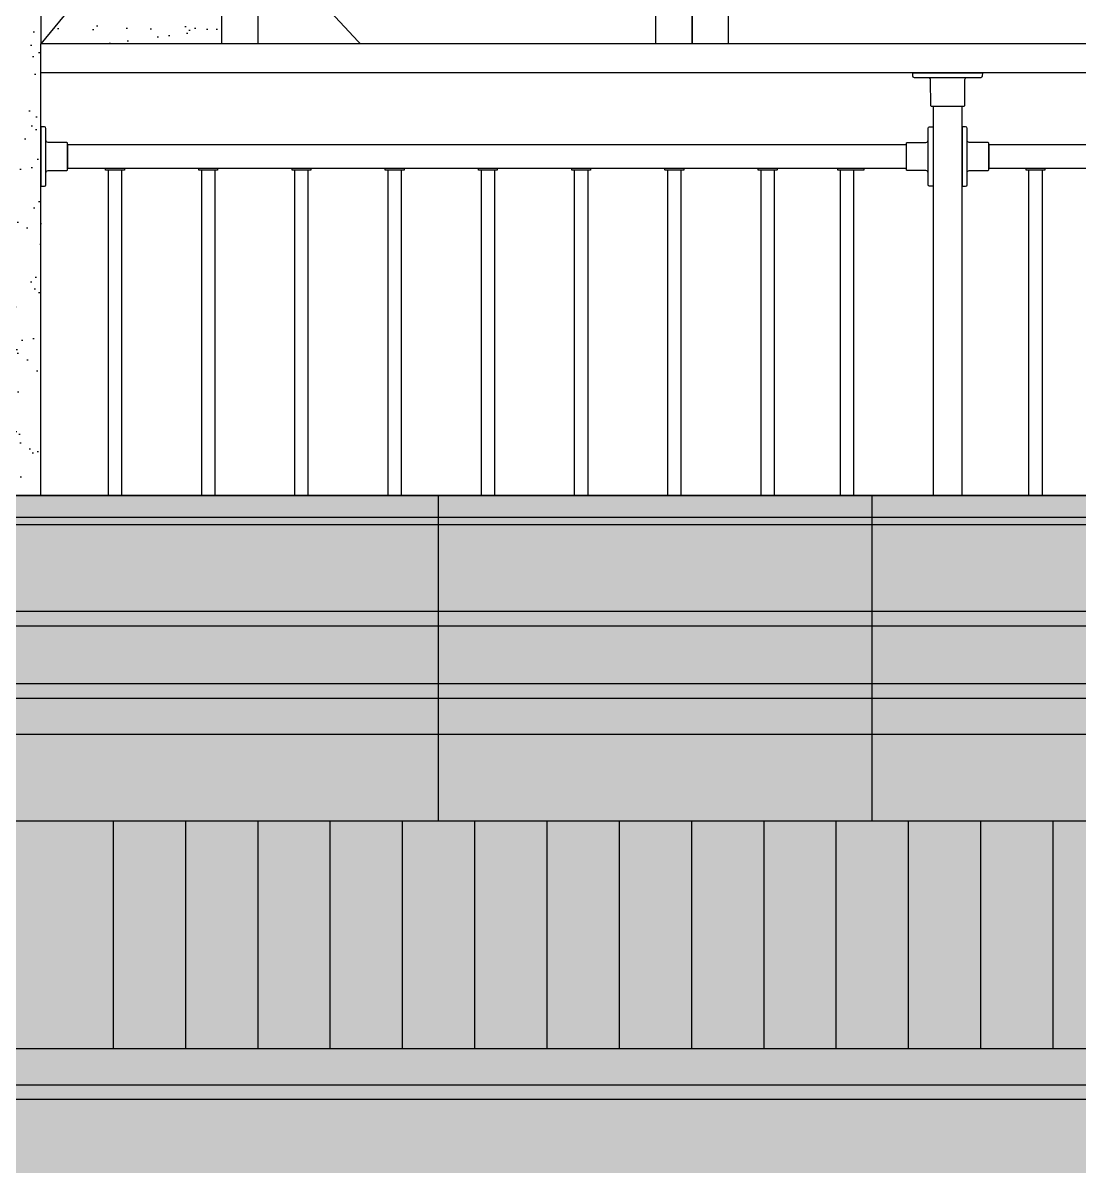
# Model space of a CAD drawing. Extents: x -12446 to 284554, y -295110 to 165007.
# Drawn here: x 15679 to 17140, y -258817 to -257236 of the extents above; entities that cross this region are included whole.
import ezdxf

# ---------------------------------------------------------------- set-up
doc = ezdxf.new("R2010")
doc.units = 0
doc.header["$LTSCALE"] = 1000
for name, pattern in [('AX-14-E$0$AX-85-M02$0$DASH', [0.35, 0.25, -0.1]), ('AX-14-E$0$DASH', [0.35, 0.25, -0.1]), ('AX-14-E$0$DOTE', [2.42, 2, -0.2, 0.02, -0.2])]:
    doc.linetypes.add(name, pattern=pattern)
doc.layers.get('0').update_dxf_attribs({"linetype": 'CONTINUOUS'})
doc.layers.get('Defpoints').update_dxf_attribs({"linetype": 'CONTINUOUS'})
for name, color, linetype in [('A-Anno-Note', 241, 'CONTINUOUS'), ('AX-14-comp-tc$0$AX-T-LMCZ-Z$1$AX-13-E01-E03$0$家具与填充', 251, 'CONTINUOUS'), ('AX-14-E$0$A-Detl-Fine', 152, 'CONTINUOUS'), ('AX-14-E$0$A-Detl-Patt', 8, 'CONTINUOUS'), ('AX-14-E$0$A-Detl-Thin', 131, 'CONTINUOUS'), ('AX-14-E$0$A-elev-FIXT', 9, 'CONTINUOUS'), ('AX-14-E$0$A-elev-HRAL', 61, 'CONTINUOUS'), ('AX-14-E$0$A-elev-MAIN', 4, 'CONTINUOUS'), ('AX-14-E$0$A-elev-XFINE', 8, 'CONTINUOUS'), ('AX-14-E$0$栏杆型材', 82, 'CONTINUOUS'), ('AX-14-E$0$阳台栏杆扶手', 82, 'CONTINUOUS')]:
    doc.layers.add(name, color=color, linetype=linetype)
doc.layers.add('AX-14-E$0$A-Grid', color=222, linetype='AX-14-E$0$DOTE', plot=False)
doc.layers.add('AX-14-E$0$花形线', color=241, linetype='CONTINUOUS', lineweight=15)

# ---------------------------------------------------------------- blocks, each defined once
blk = doc.blocks.new('AX-14-E$0$32固定座立面')
at = {"layer": 'AX-14-E$0$栏杆型材', "color": 6, "linetype": 'Continuous'}
blk.add_line((-7, -22.5), (-7, 22.5), dxfattribs=at)
blk.add_lwpolyline([(-7, -22.5, 0.41166), (-10, -19.5), (-36, -19.3, -0.41166), (-37, -18.3), (-37, 18.3, -0.41166), (-36, 19.3), (-10, 19.5, 0.41166), (-7, 22.5), (-7, 39, -0.41166), (-5, 41), (0, 41.1), (0, -41.1), (-5, -41, -0.41166), (-7, -39)], format="xyb", close=True, dxfattribs=at)
blk = doc.blocks.new('AX-14-E$0$40固定座立图')
at = {"layer": 'AX-14-E$0$A-elev-HRAL', "color": 6, "linetype": 'Continuous'}
blk.add_line((-26.5, -7), (26.5, -7), dxfattribs=at)
blk.add_lwpolyline([(48, -5), (48.1, 0), (-48.1, 0), (-48, -5, 0.41166), (-46, -7), (-26.5, -7, -0.41166), (-23.5, -10), (-23.2, -46, 0.41166), (-22.2, -47), (22.2, -47, 0.41166), (23.2, -46), (23.5, -10, -0.41166), (26.5, -7), (46, -7, 0.41166)], format="xyb", close=True, dxfattribs=at)
blk = doc.blocks.new('AX-14-E$0$4080转角立图')
at = {"layer": 'AX-14-E$0$A-elev-FIXT', "linetype": 'Continuous'}
blk.add_line((25.6, 42), (-24.3, 42), dxfattribs=at)
blk.add_lwpolyline([(-25.3, 43, -0.327139), (-24.2, 41.5), (-23.5, 0), (23.5, 0), (24.2, 40.5, -0.409111), (25.7, 42), (85.3, 42, 0.414214), (86.8, 43.5), (86.8, 86.5, 0.414214), (85.3, 88), (-18.8, 88, 0.865157)], format="xyb", close=True, dxfattribs=at)
blk = doc.blocks.new('AX-14-E$0$螺帽01')
at = {"layer": 'AX-14-E$0$A-elev-XFINE', "linetype": 'Continuous'}
blk.add_lwpolyline([(-12.5, -3), (12.5, -3, 0.414214), (13, -2.5), (13, -0.5, 0.414214), (12.5, 0), (-12.5, 0, 0.414214), (-13, -0.5), (-13, -2.5, 0.414214)], format="xyb", close=True, dxfattribs=at)
blk = doc.blocks.new('AX-14-E$0$镁铝合金竖杆576')
at = {"layer": 'AX-14-E$0$A-elev-HRAL', "ltscale": 10}
for p, q in [((-13.5, 287.5, 0), (-13.5, -287.5, 0)), ((-13, 288, 0), (5, 288, 0)), ((5.5, 287.5, 0), (5.5, -287.5, 0)), ((-10, 284, 0), (-10, 186)), ((-9.5, 284.5, 0), (1.5, 284.5, 0)), ((2, 284, 0), (2, -284, 0)), ((2, 207.5), (5.5, 207.5)), ((-10, 196), (0, 186)), ((-10, 186), (0, 186)), ((-10, 185), (-10, 171)), ((-10, 185), (0, 185)), ((0, 186), (0, 170)), ((-10, 171), (0, 171)), ((-10, 170), (-10, 8)), ((-10, 170), (0, 170)), ((-10, 160), (0, 170)), ((-10, 18), (0, 8)), ((-10, 8), (0, 8)), ((0, 8), (0, -8)), ((-10, -8), (-10, -170)), ((-10, -8), (0, -8)), ((-10, -18), (0, -8)), ((-10, -160), (0, -170)), ((-10, -170), (0, -170)), ((-10, -171), (-10, -185)), ((-10, -171), (0, -171)), ((0, -170), (0, -186)), ((-10, -185), (0, -185)), ((-10, -186), (-10, -284, 0)), ((-10, -186), (0, -186)), ((-10, -196), (0, -186)), ((2, -187.5), (5.5, -187.5)), ((-9.5, -284.5, 0), (1.5, -284.5, 0)), ((-13, -288, 0), (5, -288, 0))]:
    blk.add_line(p, q, dxfattribs=at)
for centre, start, end in [((-13, 287.5, 0), 90, 180), ((5, 287.5, 0), 0, 90), ((-9.5, 284, 0), 90, 180), ((1.5, 284, 0), 0, 90), ((-9.5, -284, 0), 180, 270), ((1.5, -284, 0), 270, 0), ((-13, -287.5, 0), 180, 270), ((5, -287.5, 0), 270, 0)]:
    blk.add_arc(centre, 0.5, start, end, dxfattribs=at)
blk = doc.blocks.new('AX-14-E$0$祥云铁花六')
at = {"layer": 'AX-14-E$0$花形线'}
for p, q in [((0, -107), (0, -3)), ((0, -3), (7, -3)), ((5.5, -6.5), (5.5, -139)), ((65, -5.5), (6.5, -5.5)), ((9, -1), (7, -3)), ((9, 0), (491, 0)), ((9, 0), (9, -1)), ((229.3, -5.5), (91.6, -5.5)), ((408.4, -5.5), (270.7, -5.5)), ((493.5, -5.5), (435, -5.5)), ((491, 0), (491, -1)), ((491, -1), (493, -3)), ((500, -3), (493, -3)), ((494.5, -139), (494.5, -6.5)), ((500, -3), (500, -107)), ((101.4, -84.1), (119, -96.8)), ((381, -96.8), (398.6, -84.1)), ((0, -407), (0, -107)), ((500, -107), (500, -407)), ((94.2, -143.4), (67, -134.2)), ((96.2, -138.3), (96.2, -138.3)), ((403.8, -138.3), (403.8, -138.3)), ((433, -134.2), (405.8, -143.4)), ((5.5, -163.8), (5.5, -314.1)), ((494.5, -314.1), (494.5, -163.8)), ((214.8, -282.3), (214.7, -282.4)), ((285.3, -282.4), (285.2, -282.3)), ((35.6, -290.5), (36, -292.9)), ((464, -292.9), (464.4, -290.5)), ((5.5, -369.7), (5.5, -449)), ((494.5, -454.9), (494.5, -369.7)), ((0, -497), (0, -407)), ((500, -407), (500, -497)), ((-5, -422), (-4, -421)), ((-5, -434), (-5, -422)), ((-4, -421), (0, -421)), ((-4, -435), (-4, -421)), ((504, -421), (500, -421)), ((505, -422), (504, -421)), ((504, -435), (504, -421)), ((505, -434), (505, -422)), ((-5, -434), (-4, -435)), ((-4, -435), (0, -435)), ((504, -435), (500, -435)), ((505, -434), (504, -435)), ((5.5, -467.7), (5.5, -493.5)), ((494.5, -493.5), (494.5, -467.7)), ((0, -497), (7, -497)), ((6.5, -494.5), (50.7, -494.5)), ((9, -499), (7, -497)), ((9, -500), (9, -499)), ((491, -500), (9, -500)), ((109.6, -494.5), (179, -494.5)), ((198.5, -494.5), (301.5, -494.5)), ((321, -494.5), (390.4, -494.5)), ((449.3, -494.5), (493.5, -494.5)), ((491, -499), (493, -497)), ((491, -500), (491, -499)), ((500, -497), (493, -497))]:
    blk.add_line(p, q, dxfattribs=at)
at = {"layer": 'AX-14-E$0$花形线', "ltscale": 10}
for p, q in [((-5, -66), (-4, -65)), ((-5, -78), (-5, -66)), ((-5, -78), (-4, -79)), ((-4, -65), (0, -65)), ((-4, -79), (-4, -65)), ((-4, -79), (0, -79)), ((504, -65), (500, -65)), ((504, -79), (500, -79)), ((505, -66), (504, -65)), ((504, -79), (504, -65)), ((505, -78), (504, -79)), ((505, -78), (505, -66))]:
    blk.add_line(p, q, dxfattribs=at)
at = {"layer": 'AX-14-E$0$花形线'}
for centre, radius, start, end in [((6.5, -6.5), 1, 90, 180), ((90.2, -71.5), 66.8, 111.4629, 249.7109), ((89.4, -72), 60.6, 103.7038, 249.4926), ((65, -7.5), 2, 291.4629, 90), ((146.9, -34.8), 72.1, 164.5587, 232.2861), ((75.5, -15), 2, 344.5587, 103.7038), ((139.1, -39.5), 58.4, 144.3447, 229.8382), ((258.8, -95.2), 90.5, 108.6201, 151.5086), ((258.2, -94.4), 84.1, 96.8348, 154.2697), ((229.3, -7.5), 2, 288.6201, 90), ((250, -25.8), 15, 83.1652, 96.8348), ((241.8, -94.4), 84.1, 25.7303, 83.1652), ((270.7, -7.5), 2, 90, 251.3799), ((241.2, -95.2), 90.5, 28.4914, 71.3799), ((353.1, -34.8), 72.1, 307.7139, 15.4413), ((360.9, -39.5), 58.4, 310.1618, 35.6553), ((424.5, -15), 2, 76.2962, 195.4413), ((410.6, -72), 60.6, 289.9688, 76.2962), ((435, -7.5), 2, 90, 248.5371), ((409.8, -71.5), 66.8, 290.2891, 68.5371), ((493.5, -6.5), 1, 0, 90), ((180.7, -114.5), 61.6, 92.9378, 162.2662), ((180.7, -114.5), 56.1, 89.2014, 164.7366), ((177.5, -51.1), 2, 272.9378, 332.1055), ((181.5, -57.5), 1, 269.2014, 334.727), ((318.5, -57.5), 1, 205.273, 270.7986), ((319.3, -114.5), 56.1, 15.2634, 90.7986), ((322.5, -51.1), 2, 207.8945, 267.0622), ((319.3, -114.5), 61.6, 17.7338, 87.0622), ((262.6, -146.9), 73.7, 99.8083, 178.7152), ((237.4, -146.9), 73.7, 1.2848, 80.1917), ((-287.1, -696.7), 719.7, 52.1378, 57.1958), ((261.2, -145.4), 66, 99.8055, 187.1068), ((238.8, -145.4), 66, 352.8932, 80.1945), ((787.1, -696.7), 719.7, 122.8042, 127.8622), ((120.2, -95.2), 2, 234.3098, 342.2662), ((128.6, -100.3), 2, 164.7366, 234.9669), ((-181, -559), 551.4, 48.3295, 55.988), ((681, -559), 551.4, 124.012, 131.6705), ((371.4, -100.3), 2, 305.0331, 15.2634), ((379.8, -95.2), 2, 197.7338, 305.6902), ((20.5, -139), 15, 180, 198.5788), ((73.4, -114.7), 15, 249.4926, 253.5166), ((-30.5, -466), 351.3, 68.8614, 73.5166), ((-10.5, -406.3), 288.4, 45.1922, 68.2807), ((-6.7, -352.5), 276.1, 45.5911, 54.2274), ((510.5, -406.3), 288.4, 111.7193, 134.8078), ((506.7, -352.5), 276.1, 125.7726, 134.4089), ((530.5, -466), 351.3, 106.4044, 111.1386), ((479.5, -139), 15, 341.4212, 0), ((78.8, -119.4), 76.5, 198.5788, 243.5048), ((-3.1, -394.9), 269.7, 44.6157, 68.8614), ((186.9, -145.6), 2, 228.3295, 10.7823), ((49.6, -294.9), 195.5, 0.3834, 45.5911), ((205.7, -152.6), 10, 185.2537, 222.1559), ((450.4, -294.9), 195.5, 134.4089, 179.6166), ((294.3, -152.6), 10, 317.8441, 354.7463), ((503.1, -394.9), 269.7, 111.1386, 135.3843), ((313.1, -145.6), 2, 169.2177, 311.6705), ((421.2, -119.4), 76.5, 296.4952, 341.4212), ((7.5, -163.8), 2, 31.9301, 180), ((78.7, -119.4), 81.9, 211.9301, 243.3006), ((48.3, -295.2), 202.4, 9.2413, 42.1559), ((451.7, -295.2), 202.4, 137.8441, 170.7587), ((421.3, -119.4), 81.9, 296.6994, 328.0699), ((492.5, -163.8), 2, 0, 148.0699), ((105.7, -81.6), 122.5, 240.1164, 263.9737), ((394.3, -81.6), 122.5, 276.0263, 299.8836), ((105.7, -81.6), 128, 240.1164, 260.3322), ((53.6, -567), 365.7, 78.9111, 83.8433), ((133.7, -261.1), 78.3, 345.2933, 45.1922), ((133.7, -261.1), 83.8, 21.5129, 45.1922), ((366.3, -261.1), 78.3, 134.8078, 194.7067), ((366.3, -261.1), 83.8, 134.8078, 158.4871), ((446.4, -567), 365.7, 96.1567, 101.0889), ((394.3, -81.6), 128, 279.6678, 299.8836), ((95.1, -277.9), 66.4, 112.1902, 194.3855), ((115.1, -331.7), 123.9, 104.3564, 111.3434), ((114, -324.7), 111.5, 85.2413, 112.1323), ((83.9, -209.8), 2, 284.3564, 80.3322), ((114.3, -285.3), 72.2, 43.6853, 82.8845), ((115.1, -283.7), 76, 43.334, 83.3313), ((384.9, -283.7), 76, 96.6687, 136.666), ((385.7, -285.3), 72.2, 97.1155, 136.3147), ((386, -324.7), 111.5, 67.8677, 94.7587), ((416.1, -209.8), 2, 99.6678, 255.6436), ((384.9, -331.7), 123.9, 68.6566, 75.6436), ((404.9, -277.9), 66.4, 345.6145, 67.8098), ((94.9, -277.7), 60.7, 112.1323, 192.199), ((142, -258.3), 39.1, 295.1597, 43.334), ((144.4, -257.5), 31.3, 329.1668, 45.0781), ((230.3, -223), 20, 201.5129, 209.4559), ((34.3, -333.7), 205, 7.1734, 29.4559), ((465.7, -333.7), 205, 150.5441, 172.8266), ((269.7, -223), 20, 330.5441, 338.4871), ((358, -258.3), 39.1, 136.666, 244.8403), ((355.6, -257.5), 31.3, 134.9219, 210.8332), ((405.1, -277.7), 60.7, 347.801, 67.8677), ((148.1, -289.9), 50.6, 118.3226, 234.3446), ((148, -289.9), 45, 117.9536, 240.6207), ((138.1, -271.3), 29.5, 357.7363, 118.4287), ((138.1, -271.3), 24, 293.393, 117.9205), ((361.9, -271.3), 29.5, 61.5713, 182.2637), ((361.9, -271.3), 24, 62.0795, 246.607), ((352, -289.9), 45, 299.3793, 62.0464), ((351.9, -289.9), 50.6, 305.6554, 61.6774), ((133.7, -261.1), 83.8, 345.2933, 357.6896), ((219.4, -264.5), 2, 20.1455, 177.6896), ((-25.3, -354.3), 262.7, 10.3928, 20.1455), ((250, -262.4), 2, 189.2413, 350.7587), ((525.3, -354.3), 262.7, 159.8545, 169.6072), ((280.6, -264.5), 2, 2.3104, 159.8545), ((366.3, -261.1), 83.8, 182.3104, 194.7067), ((177.8, -271.5), 38.5, 217.2759, 343.5434), ((178.6, -272.3), 32.1, 230.4792, 344.4049), ((169.6, -272.5), 2, 177.7363, 329.1668), ((322.2, -271.5), 38.5, 196.4566, 322.7241), ((321.4, -272.3), 32.1, 195.5951, 309.5208), ((330.4, -272.5), 2, 210.8332, 2.2637), ((44.7, -332.1), 39.3, 111.7373, 154.1364), ((45, -332.6), 34.4, 109.6431, 162.4707), ((29.7, -294.6), 1, 291.9632, 14.3855), ((42.5, -327.6), 28.8, 343.2516, 108.1432), ((37, -292.7), 1, 191.0799, 278.9061), ((42.5, -327.5), 34.3, 342.2251, 98.9061), ((148, -294.2), 1, 113.393, 217.2759), ((159.4, -295.5), 2, 115.1597, 230.4792), ((205.1, -292.1), 40.1, 335.5468, 357.7723), ((294.9, -292.1), 40.1, 182.2277, 204.4532), ((340.6, -295.5), 2, 309.5208, 64.8403), ((352, -294.2), 1, 322.7241, 66.607), ((457.5, -327.5), 34.3, 81.0939, 197.7749), ((457.5, -327.6), 28.8, 71.8568, 196.7484), ((463, -292.7), 1, 261.0939, 348.9201), ((455, -332.6), 34.4, 17.5293, 70.3569), ((470.3, -294.6), 1, 165.6145, 248.0368), ((455.3, -332.1), 39.3, 25.8636, 68.2627), ((7.5, -314.1), 2, 180, 334.1364), ((213.4, -310.5), 20, 304.6649, 10.3928), ((239.7, -307.8), 2, 187.1734, 335.5468), ((260.3, -307.8), 2, 204.4532, 352.8266), ((286.6, -310.5), 20, 169.6072, 235.3351), ((492.5, -314.1), 2, 205.8636, 0), ((98.6, -341.8), 88.6, 167.2346, 184.4473), ((176.1, -243), 105.2, 236.8488, 260.0488), ((173.7, -253.2), 89.7, 237.7959, 304.6649), ((174.2, -253.7), 94.3, 260.0488, 306.1557), ((75.9, -161.1), 230.4, 294.2606, 312.4746), ((92, -187.8), 205, 293.5859, 315.7061), ((230.5, -330.7), 1.09, 342.7316, 126.1557), ((239.1, -332.3), 1.33, 322.472, 104.2732), ((260.9, -332.3), 1.33, 75.7268, 217.528), ((408, -187.8), 205, 224.2939, 246.4141), ((269.5, -330.7), 1.09, 53.8443, 197.2684), ((424.1, -161.1), 230.4, 227.5254, 245.7394), ((325.8, -253.7), 94.3, 233.8443, 279.9512), ((326.3, -253.2), 89.7, 235.3351, 302.2041), ((323.9, -243), 105.2, 279.9512, 303.1512), ((401.4, -341.8), 88.6, 355.5527, 12.7654), ((107.1, -351.5), 40.2, 157.1293, 212.2197), ((107.1, -351.5), 34.7, 157.134, 212.4682), ((5.5, -152.9), 295.9, 307.0893, 322.472), ((23.9, -173.4), 273.8, 306.6048, 322.2397), ((-30.5, -235), 293.2, 323.6074, 338.4375), ((240.9, -342.3), 1.33, 338.4375, 114.1721), ((259.1, -342.3), 1.33, 65.8279, 201.5625), ((530.5, -235), 293.2, 201.5625, 216.3926), ((476.1, -173.4), 273.8, 217.7603, 233.3952), ((494.5, -152.9), 295.9, 217.528, 232.9107), ((392.9, -351.5), 34.7, 327.5318, 22.866), ((392.9, -351.5), 40.2, 327.7803, 22.8707), ((25.3, -347.5), 15, 184.4473, 190.9878), ((99.4, -333.1), 90.5, 190.9878, 277.6867), ((-3.8, -249.3), 268.3, 299.9235, 335.5929), ((25.8, -347.8), 217.1, 319.3099, 356.5918), ((241.5, -360.6), 1, 356.5918, 155.5929), ((258.5, -360.6), 1, 24.4071, 183.4082), ((474.2, -347.8), 217.1, 183.4082, 220.6901), ((503.8, -249.3), 268.3, 204.4071, 240.0765), ((400.6, -333.1), 90.5, 262.3133, 349.0122), ((474.7, -347.5), 15, 349.0122, 355.5527), ((7.5, -369.7), 2, 21.1901, 180), ((97.8, -334.7), 94.8, 201.1901, 293.4218), ((104.7, -354.3), 36.7, 210.5687, 270.3076), ((104.7, -354.3), 31.2, 210.5585, 270.3163), ((104, -223.3), 162.2, 270.3163, 294.2606), ((100.6, -207.6), 183.4, 271.3252, 293.5859), ((250, -381.1), 2, 11.8962, 168.1038), ((399.4, -207.6), 183.4, 246.4141, 268.6748), ((396, -223.3), 162.2, 245.7394, 269.6837), ((402.2, -334.7), 94.8, 246.7449, 338.8099), ((395.3, -354.3), 31.2, 269.6837, 329.4415), ((395.3, -354.3), 36.7, 269.6924, 329.4313), ((492.5, -369.7), 2, 0, 158.8099), ((68, -235.5), 192.3, 283.085, 307.0893), ((57.2, -218.3), 217.9, 291.03, 306.6048), ((-18.3, -324.6), 272.2, 322.2388, 348.1038), ((518.3, -324.6), 272.2, 191.8962, 217.7612), ((442.8, -218.3), 217.9, 233.3952, 248.8945), ((432, -235.5), 192.3, 232.9107, 256.915), ((13.4, -267.4), 238.6, 298.5501, 323.6074), ((486.6, -267.4), 238.6, 216.3926, 241.4499), ((358.9, -435.6), 15, 66.7449, 68.8945), ((20.5, -449), 15, 180, 224.593), ((419.8, -390.2), 98.9, 241.4499, 319.0945), ((7.5, -467.7), 2, 46.5545, 180), ((80.1, -391), 103.6, 226.5545, 253.8294), ((80.2, -390.2), 98.9, 224.593, 298.5501), ((419.9, -391), 103.6, 286.1706, 313.4455), ((492.5, -467.7), 2, 0, 133.4455), ((80.1, -391), 103.6, 286.1706, 298.7785), ((179, -479.5), 15, 270, 319.3099), ((321, -479.5), 15, 220.6901, 270), ((419.9, -391), 103.6, 241.2215, 253.8294), ((6.5, -493.5), 1, 180, 270), ((50.7, -492.5), 2, 270, 73.8294), ((109.6, -492.5), 2, 106.1706, 270), ((198.5, -492.5), 2, 142.2388, 270), ((301.5, -492.5), 2, 270, 37.7612), ((390.4, -492.5), 2, 270, 73.8294), ((449.3, -492.5), 2, 106.1706, 270), ((493.5, -493.5), 1, 270, 0)]:
    blk.add_arc(centre, radius, start, end, dxfattribs=at)
at = {"layer": 'Defpoints', "color": 1, "linetype": 'AX-14-E$0$DASH', "ltscale": 0.1}
blk.add_lwpolyline([(0, -500), (500, -500), (500, 0), (0, 0)], close=True, dxfattribs=at)
blk = doc.blocks.new('*U345')
at = {"layer": 'AX-14-E$0$A-elev-HRAL', "ltscale": 10}
for points in [[(12.5, 258, -0.414214), (13, 257.5), (13, 255.5, -0.414214), (12.5, 255), (-12.5, 255, -0.414214), (-13, 255.5), (-13, 257.5, -0.414214), (-12.5, 258)], [(12.5, -258, 0.414214), (13, -257.5), (13, -255.5, 0.414214), (12.5, -255), (-12.5, -255, 0.414214), (-13, -255.5), (-13, -257.5, 0.414214), (-12.5, -258)]]:
    blk.add_lwpolyline(points, format="xyb", close=True, dxfattribs=at)
blk.add_lwpolyline([(-9.5, -255), (9.5, -255), (9.5, 255), (-9.5, 255)], close=True, dxfattribs=at)
blk = doc.blocks.new('*U346')
at = {"layer": 'AX-14-E$0$A-elev-HRAL', "color": 0, "linetype": 'ByBlock', "lineweight": -2}
for p in [(0, 0), (129, 0)]:
    blk.add_blockref('*U345', p, dxfattribs=at)
at = {"layer": 'AX-14-E$0$A-elev-HRAL', "color": 0, "linetype": 'ByBlock', "lineweight": -2, "transparency": 16777216}
blk.add_blockref('*U345', (258, 0), dxfattribs=at)
blk = doc.blocks.new('AX-14-E$0$A$C324253E3')
blk.add_wipeout([(0, 1045), (4799.5, 1045), (4799.5, 45), (0, 45)]).dxf.layer = 'AX-14-E$0$A-Detl-Thin'
at = {"layer": 'AX-14-E$0$A-Detl-Thin'}
blk.add_line((50, 45), (4749.5, 45), dxfattribs=at)
blk.add_lwpolyline([(0, 45), (0, 1045)], dxfattribs=at)
at = {"layer": 'AX-14-E$0$A-elev-HRAL', "ltscale": 10}
for points in [[(115, 873, -0.414214), (115.5, 872.5), (115.5, 870.5, -0.414214), (115, 870), (90, 870, -0.414214), (89.5, 870.5), (89.5, 872.5, -0.414214), (90, 873)], [(244, 873, -0.414214), (244.5, 872.5), (244.5, 870.5, -0.414214), (244, 870), (219, 870, -0.414214), (218.5, 870.5), (218.5, 872.5, -0.414214), (219, 873)], [(373, 873, -0.414214), (373.5, 872.5), (373.5, 870.5, -0.414214), (373, 870), (348, 870, -0.414214), (347.5, 870.5), (347.5, 872.5, -0.414214), (348, 873)], [(502, 873, -0.414214), (502.5, 872.5), (502.5, 870.5, -0.414214), (502, 870), (477, 870, -0.414214), (476.5, 870.5), (476.5, 872.5, -0.414214), (477, 873)], [(631, 873, -0.414214), (631.5, 872.5), (631.5, 870.5, -0.414214), (631, 870), (606, 870, -0.414214), (605.5, 870.5), (605.5, 872.5, -0.414214), (606, 873)], [(760, 873, -0.414214), (760.5, 872.5), (760.5, 870.5, -0.414214), (760, 870), (735, 870, -0.414214), (734.5, 870.5), (734.5, 872.5, -0.414214), (735, 873)], [(889, 873, -0.414214), (889.5, 872.5), (889.5, 870.5, -0.414214), (889, 870), (864, 870, -0.414214), (863.5, 870.5), (863.5, 872.5, -0.414214), (864, 873)], [(1018, 873, -0.414214), (1018.5, 872.5), (1018.5, 870.5, -0.414214), (1018, 870), (993, 870, -0.414214), (992.5, 870.5), (992.5, 872.5, -0.414214), (993, 873)], [(1138, 873, -0.414214), (1138.5, 872.5), (1138.5, 870.5, -0.414214), (1138, 870), (1103, 870, -0.414214), (1102.5, 870.5), (1102.5, 872.5, -0.414214), (1103, 873)], [(1388.6, 873, -0.414214), (1389.1, 872.5), (1389.1, 870.5, -0.414214), (1388.6, 870), (1363.6, 870, -0.414214), (1363.1, 870.5), (1363.1, 872.5, -0.414214), (1363.6, 873)], [(115, 107, 0.414214), (115.5, 107.5), (115.5, 109.5, 0.414214), (115, 110), (90, 110, 0.414214), (89.5, 109.5), (89.5, 107.5, 0.414214), (90, 107)], [(244, 107, 0.414214), (244.5, 107.5), (244.5, 109.5, 0.414214), (244, 110), (219, 110, 0.414214), (218.5, 109.5), (218.5, 107.5, 0.414214), (219, 107)], [(373, 107, 0.414214), (373.5, 107.5), (373.5, 109.5, 0.414214), (373, 110), (348, 110, 0.414214), (347.5, 109.5), (347.5, 107.5, 0.414214), (348, 107)], [(1388.6, 107, 0.414214), (1389.1, 107.5), (1389.1, 109.5, 0.414214), (1388.6, 110), (1363.6, 110, 0.414214), (1363.1, 109.5), (1363.1, 107.5, 0.414214), (1363.6, 107)]]:
    blk.add_lwpolyline(points, format="xyb", close=True, dxfattribs=at)
for points in [[(93, 110), (112, 110), (112, 870), (93, 870)], [(222, 110), (241, 110), (241, 870), (222, 870)], [(351, 110), (370, 110), (370, 870), (351, 870)], [(480, 110), (499, 110), (499, 870), (480, 870)], [(609, 110), (628, 110), (628, 870), (609, 870)], [(738, 110), (757, 110), (757, 870), (738, 870)], [(867, 110), (886, 110), (886, 870), (867, 870)], [(996, 110), (1015, 110), (1015, 870), (996, 870)], [(1106, 110), (1125, 110), (1125, 870), (1106, 870)], [(1366.6, 110), (1385.6, 110), (1385.6, 870), (1366.6, 870)]]:
    blk.add_lwpolyline(points, close=True, dxfattribs=at)
at = {"layer": 'AX-14-E$0$栏杆型材'}
for points in [[(1234.5, 958), (1234.5, 45), (1274.5, 45), (1274.5, 958)], [(37, 873), (1197.5, 873), (1197.5, 905), (37, 905)], [(1197.5, 107), (37, 107), (37, 75), (1197.5, 75)]]:
    blk.add_lwpolyline(points, close=True, dxfattribs=at)
for points in [[(2342.5, 905), (1311.5, 905), (1311.5, 873), (2342.5, 873)], [(2342.5, 107), (1311.5, 107), (1311.5, 75), (2342.5, 75)]]:
    blk.add_lwpolyline(points, dxfattribs=at)
at = {"layer": 'AX-14-E$0$阳台栏杆扶手'}
for p, q in [((1564.3, 1045), (0, 1045)), ((1564.3, 1005), (0, 1005))]:
    blk.add_line(p, q, dxfattribs=at)
at = {"layer": 'AX-14-E$0$A-elev-HRAL', "xscale": -1}
for name, p in [('AX-14-E$0$40固定座立图', (1254.5, 1005)), ('AX-14-E$0$32固定座立面', (0, 889)), ('AX-14-E$0$32固定座立面', (1274.5, 889)), ('AX-14-E$0$32固定座立面', (0, 91)), ('AX-14-E$0$32固定座立面', (1274.5, 91))]:
    blk.add_blockref(name, p, dxfattribs=at)
at = {"layer": 'AX-14-E$0$A-elev-HRAL'}
for p in [(1234.5, 889), (1234.5, 91)]:
    blk.add_blockref('AX-14-E$0$32固定座立面', p, dxfattribs=at)
blk = doc.blocks.new('AX-14-E$0$AGSSHDSHDHDHD')
at = {"layer": 'AX-14-E$0$A-Detl-Fine'}
for points in [[(14601, 2600), (14050, 2600), (14050, 1415), (14601, 1415)], [(15750, 2600), (14701, 2600), (14701, 1415), (15750, 1415)]]:
    blk.add_lwpolyline(points, close=True, dxfattribs=at)
at = {"layer": 'AX-14-E$0$A-Detl-Patt'}
blk.add_lwpolyline([(18549.5, 2950), (14311.6, 2537.3), (13750, 1855)], dxfattribs=at)
at = {"layer": 'AX-14-E$0$A-Detl-Patt', "linetype": 'AX-14-E$0$AX-85-M02$0$DASH'}
blk.add_lwpolyline([(14601, 2600), (14050, 2007.5), (14601, 1415)], dxfattribs=at)
at = {"layer": 'AX-14-E$0$A-Detl-Thin'}
for p, q in [((13750, 2950), (13750, 1230)), ((14000, 1365), (15800, 1365)), ((14000, 1365), (14000, 1315)), ((14000, 1315), (14000, 1265)), ((14000, 1265), (15800, 1265)), ((14225, 810), (14225, 1249.7))]:
    blk.add_line(p, q, dxfattribs=at)
for points in [[(14651, 2650), (14000, 2650), (14000, 1365), (14651, 1365)], [(15800, 2650), (14651, 2650), (14651, 1365), (15800, 1365)], [(14651, 1365), (14000, 1365), (14000, 1365), (14651, 1365)], [(15800, 1365), (14651, 1365), (14651, 1365), (15800, 1365)]]:
    blk.add_lwpolyline(points, close=True, dxfattribs=at)
for points in [[(13750, 1230), (13750, 1855)], [(13750, 855), (13750, 1855)], [(19549.5, 525), (13150, 525)]]:
    blk.add_lwpolyline(points, dxfattribs=at)
at = {"layer": 'AX-14-E$0$A-elev-HRAL', "ltscale": 10}
for points in [[(13865, 1683, -0.414214), (13865.5, 1682.5), (13865.5, 1680.5, -0.414214), (13865, 1680), (13840, 1680, -0.414214), (13839.5, 1680.5), (13839.5, 1682.5, -0.414214), (13840, 1683)], [(13994, 1683, -0.414214), (13994.5, 1682.5), (13994.5, 1680.5, -0.414214), (13994, 1680), (13969, 1680, -0.414214), (13968.5, 1680.5), (13968.5, 1682.5, -0.414214), (13969, 1683)], [(14123, 1683, -0.414214), (14123.5, 1682.5), (14123.5, 1680.5, -0.414214), (14123, 1680), (14098, 1680, -0.414214), (14097.5, 1680.5), (14097.5, 1682.5, -0.414214), (14098, 1683)], [(14252, 1683, -0.414214), (14252.5, 1682.5), (14252.5, 1680.5, -0.414214), (14252, 1680), (14227, 1680, -0.414214), (14226.5, 1680.5), (14226.5, 1682.5, -0.414214), (14227, 1683)], [(14381, 1683, -0.414214), (14381.5, 1682.5), (14381.5, 1680.5, -0.414214), (14381, 1680), (14356, 1680, -0.414214), (14355.5, 1680.5), (14355.5, 1682.5, -0.414214), (14356, 1683)], [(14510, 1683, -0.414214), (14510.5, 1682.5), (14510.5, 1680.5, -0.414214), (14510, 1680), (14485, 1680, -0.414214), (14484.5, 1680.5), (14484.5, 1682.5, -0.414214), (14485, 1683)], [(14639, 1683, -0.414214), (14639.5, 1682.5), (14639.5, 1680.5, -0.414214), (14639, 1680), (14614, 1680, -0.414214), (14613.5, 1680.5), (14613.5, 1682.5, -0.414214), (14614, 1683)], [(14768, 1683, -0.414214), (14768.5, 1682.5), (14768.5, 1680.5, -0.414214), (14768, 1680), (14743, 1680, -0.414214), (14742.5, 1680.5), (14742.5, 1682.5, -0.414214), (14743, 1683)], [(14888, 1683, -0.414214), (14888.5, 1682.5), (14888.5, 1680.5, -0.414214), (14888, 1680), (14853, 1680, -0.414214), (14852.5, 1680.5), (14852.5, 1682.5, -0.414214), (14853, 1683)], [(15138.6, 1683, -0.414214), (15139.1, 1682.5), (15139.1, 1680.5, -0.414214), (15138.6, 1680), (15113.6, 1680, -0.414214), (15113.1, 1680.5), (15113.1, 1682.5, -0.414214), (15113.6, 1683)], [(13865, 917, 0.414214), (13865.5, 917.5), (13865.5, 919.5, 0.414214), (13865, 920), (13840, 920, 0.414214), (13839.5, 919.5), (13839.5, 917.5, 0.414214), (13840, 917)], [(13994, 917, 0.414214), (13994.5, 917.5), (13994.5, 919.5, 0.414214), (13994, 920), (13969, 920, 0.414214), (13968.5, 919.5), (13968.5, 917.5, 0.414214), (13969, 917)], [(14123, 917, 0.414214), (14123.5, 917.5), (14123.5, 919.5, 0.414214), (14123, 920), (14098, 920, 0.414214), (14097.5, 919.5), (14097.5, 917.5, 0.414214), (14098, 917)], [(14252, 917, 0.414214), (14252.5, 917.5), (14252.5, 919.5, 0.414214), (14252, 920), (14227, 920, 0.414214), (14226.5, 919.5), (14226.5, 917.5, 0.414214), (14227, 917)], [(14381, 917, 0.414214), (14381.5, 917.5), (14381.5, 919.5, 0.414214), (14381, 920), (14356, 920, 0.414214), (14355.5, 919.5), (14355.5, 917.5, 0.414214), (14356, 917)], [(14510, 917, 0.414214), (14510.5, 917.5), (14510.5, 919.5, 0.414214), (14510, 920), (14485, 920, 0.414214), (14484.5, 919.5), (14484.5, 917.5, 0.414214), (14485, 917)], [(14639, 917, 0.414214), (14639.5, 917.5), (14639.5, 919.5, 0.414214), (14639, 920), (14614, 920, 0.414214), (14613.5, 919.5), (14613.5, 917.5, 0.414214), (14614, 917)], [(14768, 917, 0.414214), (14768.5, 917.5), (14768.5, 919.5, 0.414214), (14768, 920), (14743, 920, 0.414214), (14742.5, 919.5), (14742.5, 917.5, 0.414214), (14743, 917)], [(14888, 917, 0.414214), (14888.5, 917.5), (14888.5, 919.5, 0.414214), (14888, 920), (14853, 920, 0.414214), (14852.5, 919.5), (14852.5, 917.5, 0.414214), (14853, 917)], [(15138.6, 917, 0.414214), (15139.1, 917.5), (15139.1, 919.5, 0.414214), (15138.6, 920), (15113.6, 920, 0.414214), (15113.1, 919.5), (15113.1, 917.5, 0.414214), (15113.6, 917)]]:
    blk.add_lwpolyline(points, format="xyb", close=True, dxfattribs=at)
for points in [[(13843, 920), (13862, 920), (13862, 1680), (13843, 1680)], [(13972, 920), (13991, 920), (13991, 1680), (13972, 1680)], [(14101, 920), (14120, 920), (14120, 1680), (14101, 1680)], [(14230, 920), (14249, 920), (14249, 1680), (14230, 1680)], [(14359, 920), (14378, 920), (14378, 1680), (14359, 1680)], [(14488, 920), (14507, 920), (14507, 1680), (14488, 1680)], [(14617, 920), (14636, 920), (14636, 1680), (14617, 1680)], [(14746, 920), (14765, 920), (14765, 1680), (14746, 1680)], [(14856, 920), (14875, 920), (14875, 1680), (14856, 1680)], [(15116.6, 920), (15135.6, 920), (15135.6, 1680), (15116.6, 1680)]]:
    blk.add_lwpolyline(points, close=True, dxfattribs=at)
at = {"layer": 'AX-14-E$0$栏杆型材'}
for points in [[(14984.5, 1768), (14984.5, 855), (15024.5, 855), (15024.5, 1768)], [(13787, 1683), (14947.5, 1683), (14947.5, 1715), (13787, 1715)], [(14225, 1425), (14265, 1425), (14265, 810), (14225, 810)], [(14947.5, 917), (13787, 917), (13787, 885), (14947.5, 885)]]:
    blk.add_lwpolyline(points, close=True, dxfattribs=at)
for points in [[(16092.5, 1715), (15061.5, 1715), (15061.5, 1683), (16092.5, 1683)], [(14302, 1389.9), (15503, 1389.9), (15503, 1357.9), (14302, 1357.9)], [(16092.5, 917), (15061.5, 917), (15061.5, 885), (16092.5, 885)]]:
    blk.add_lwpolyline(points, dxfattribs=at)
at = {"layer": 'AX-14-E$0$阳台栏杆扶手'}
for p, q in [((15314.3, 1855), (13750, 1855)), ((15314.3, 1855), (13750, 1855)), ((15314.3, 1815), (13750, 1815))]:
    blk.add_line(p, q, dxfattribs=at)
blk.add_lwpolyline([(14331.8, 1510), (15473.3, 1510), (15473.3, 1470), (14331.8, 1470)], close=True, dxfattribs=at)
blk.add_blockref('AX-14-E$0$祥云铁花六', (14650, 1350.4, 0))
at = {"layer": 'AX-14-E$0$A-elev-HRAL', "xscale": -1}
for name, p in [('AX-14-E$0$40固定座立图', (15004.5, 1815)), ('AX-14-E$0$32固定座立面', (13750, 1699)), ('AX-14-E$0$32固定座立面', (15024.5, 1699)), ('AX-14-E$0$32固定座立面', (14265, 1373.9)), ('AX-14-E$0$镁铝合金竖杆576', (15150, 1100, 0)), ('*U346', (14581.1, 1100, 0)), ('AX-14-E$0$32固定座立面', (13750, 901)), ('AX-14-E$0$32固定座立面', (15024.5, 901))]:
    blk.add_blockref(name, p, dxfattribs=at)
at = {"layer": 'AX-14-E$0$A-elev-HRAL'}
for name, p in [('AX-14-E$0$32固定座立面', (14984.5, 1699)), ('AX-14-E$0$4080转角立图', (14245, 1425)), ('AX-14-E$0$镁铝合金竖杆576', (14650, 1100, 0)), ('AX-14-E$0$32固定座立面', (14984.5, 901))]:
    blk.add_blockref(name, p, dxfattribs=at)
at = {"layer": 'AX-14-E$0$栏杆型材'}
blk.add_blockref('AX-14-E$0$螺帽01', (14646, 1358, 0), dxfattribs=at)
at = {"layer": 'AX-14-E$0$栏杆型材', "xscale": -1}
blk.add_blockref('AX-14-E$0$螺帽01', (15154, 1358, 0), dxfattribs=at)
blk.add_wipeout([(13750, 855), (18549.5, 855), (18549.5, 645), (13750, 645)]).dxf.layer = 'AX-14-E$0$A-Detl-Thin'
at = {"layer": 'AX-14-E$0$A-Detl-Thin'}
blk.add_line((13800, 855), (18499.5, 855), dxfattribs=at)
blk.add_lwpolyline([(20650, 645), (13150, 645)], dxfattribs=at)
blk.add_blockref('AX-14-E$0$A$C324253E3', (13750, 810), dxfattribs=at)
blk.add_lwpolyline([(13750, 645), (13750, 645), (13750, 855), (13800, 855)], dxfattribs=at)
blk = doc.blocks.new('AX-14-E$0$srjrewhretrhre')
at = {"color": 6}
blk.add_wipeout([(74336.2, 138072.8), (74336.2, 137207.8), (75926.1, 137207.8), (75926.1, 137127.8), (75946.1, 137127.8), (75946.1, 137107.8), (75961.1, 137107.8), (75961.1, 137087.8), (75976.1, 137072.8), (75976.1, 137057.8), (75986.1, 137057.8), (75986.1, 136707.8), (75956.4, 136707.8), (75949, 136701.9), (75946.4, 136692.8), (75948.9, 136683.7), (75956.1, 136677.8), (75956.1, 136657.8), (75966.9, 136650.2), (75971.1, 136637.8), (75971.1, 136582.8), (75986.1, 136582.8), (75986.1, 136257.8), (75996.1, 136257.8), (75996.1, 136232.8), (75986.1, 136232.8), (75986.1, 136107.8), (75996.1, 136107.8), (75996.1, 136082.8), (75986.1, 136082.8), (75986.1, 135732.8), (75996.1, 135732.8), (75996.1, 135707.8), (75986.1, 135707.8), (75986.1, 135582.8), (75996.1, 135582.8), (75996.1, 135557.8), (75986.1, 135557.8), (75986.1, 135207.8), (75996.1, 135207.8), (75996.1, 135182.8), (75986.1, 135182.8), (75986.1, 135057.8), (75996.1, 135057.8), (75996.1, 135032.8), (75986.1, 135032.8), (75986.1, 134682.8), (75996.1, 134682.8), (75996.1, 134657.8), (75986.1, 134657.8), (75986.1, 134532.8), (75996.1, 134532.8), (75996.1, 134507.8), (75986.1, 134507.8), (75986.1, 134207.8), (75976.1, 134207.8), (75970.4, 134193.5), (75956.1, 134187.8), (75956.1, 134182.8), (75942, 134176.9), (75936.1, 134162.8), (75942, 134148.6), (75956.1, 134142.8), (75956.1, 134137.8), (75971.1, 134114), (75962.1, 134094.1), (75941.1, 134087.8), (75936.1, 134087.8), (75936.1, 134082.8), (75917.6, 134074.3), (75902.6, 134051.6), (75903.1, 134027.7), (75916.1, 134007.8), (75916.1, 133407.8), (76656.1, 133407.8), (76656.1, 134007.8), (76669.5, 134045.3), (76659.2, 134070.1), (76636.1, 134082.8), (76636.1, 134087.8), (76631.1, 134087.8), (76610.2, 134094.1), (76601.2, 134114), (76616.1, 134137.8), (76616.1, 134142.8), (76630.3, 134148.6), (76636.1, 134162.8), (76630.3, 134176.9), (76616.1, 134182.8), (76616.1, 134187.8), (76601.9, 134193.5), (76596.1, 134207.8), (76586.1, 134207.8), (76586.1, 134507.8), (76576.1, 134507.8), (76576.1, 134532.8), (76586.1, 134532.8), (76586.1, 134657.8), (76576.1, 134657.8), (76576.1, 134682.8), (76586.1, 134682.8), (76586.1, 135032.8), (76576.1, 135032.8), (76576.1, 135057.8), (76586.1, 135057.8), (76586.1, 135182.8), (76576.1, 135182.8), (76576.1, 135207.8), (76586.1, 135207.8), (76586.1, 135557.8), (76576.1, 135557.8), (76576.1, 135582.8), (76586.1, 135582.8), (76586.1, 135707.8), (76576.1, 135707.8), (76576.1, 135732.8), (76586.1, 135732.8), (76586.1, 136082.8), (76576.1, 136082.8), (76576.1, 136107.8), (76586.1, 136107.8), (76586.1, 136232.8), (76576.1, 136232.8), (76576.1, 136257.8), (76586.1, 136257.8), (76586.1, 136577.8), (76786.1, 136577.8), (77136.1, 136877.8), (80536, 136877.8), (80886, 136577.8), (81086, 136577.8), (81086, 136257.8), (81096, 136257.8), (81096, 136232.8), (81086, 136232.8), (81086, 136107.8), (81096, 136107.8), (81096, 136082.8), (81086, 136082.8), (81086, 135732.8), (81096, 135732.8), (81096, 135707.8), (81086, 135707.8), (81086, 135582.8), (81096, 135582.8), (81096, 135557.8), (81086, 135557.8), (81086, 135207.8), (81096, 135207.8), (81096, 135182.8), (81086, 135182.8), (81086, 135057.8), (81096, 135057.8), (81096, 135032.8), (81086, 135032.8), (81086, 134682.8), (81096, 134682.8), (81096, 134657.8), (81086, 134657.8), (81086, 134532.8), (81096, 134532.8), (81096, 134507.8), (81086, 134507.8), (81086, 134207.8), (81076, 134207.4), (81070.3, 134193.5), (81056, 134187.8), (81056, 134182.8), (81041.9, 134176.9), (81036, 134162.8), (81041.9, 134148.6), (81056, 134142.8), (81056, 134137.8), (81068.7, 134124.6), (81069.9, 134106.4), (81058.9, 134091.8), (81041, 134087.8), (81036, 134087.8), (81036, 134082.8), (81014.8, 134072), (81002.5, 134051.6), (81003, 134027.7), (81016, 134007.8), (81016, 133407.8), (81756, 133407.8), (81756, 134007.8), (81769.1, 134027.7), (81769.5, 134051.6), (81757.3, 134072), (81736, 134082.8), (81736, 134087.8), (81731, 134087.8), (81713.2, 134091.8), (81702.2, 134106.4), (81703.3, 134124.6), (81716, 134137.8), (81716, 134142.8), (81730.2, 134148.6), (81736, 134162.8), (81730.2, 134176.9), (81716, 134182.8), (81716, 134187.8), (81701.8, 134193.5), (81696, 134207.8), (81686, 134207.8), (81686, 134507.8), (81676, 134507.8), (81676, 134532.8), (81686, 134532.8), (81686, 134657.8), (81676, 134657.8), (81676, 134682.8), (81686, 134682.8), (81686, 135032.8), (81676, 135032.8), (81676, 135057.8), (81686, 135057.8), (81686, 135182.8), (81676, 135182.8), (81676, 135207.8), (81686, 135207.8), (81686, 135557.8), (81676, 135557.8), (81676, 135582.8), (81686, 135582.8), (81686, 135707.8), (81676, 135707.8), (81676, 135732.8), (81686, 135732.8), (81686, 136082.8), (81676, 136082.8), (81676, 136107.8), (81686, 136107.8), (81686, 136232.8), (81676, 136232.8), (81676, 136257.8), (81686, 136257.8), (81686, 136582.8), (81701, 136582.8), (81701, 136637.8), (81705.3, 136650.2), (81716, 136657.8), (81716, 136677.8), (81723.3, 136683.8), (81726, 136692.9), (81723.2, 136701.9), (81715.8, 136707.8), (81686, 136707.8), (81686, 137057.8), (81696, 137057.8), (81696, 137072.8), (81711, 137087.8), (81711, 137107.8), (81726, 137107.8), (81726, 137127.8), (81746, 137127.8), (81746, 137207.8), (83386.2, 137207.8), (83386.2, 138072.8)], dxfattribs=at).dxf.layer = 'AX-14-E$0$A-Detl-Thin'
at = {"layer": 'AX-14-E$0$A-Detl-Thin', "color": 6}
blk.add_lwpolyline([(83386.2, 138072.8), (74336.2, 138072.8), (74336.2, 137107.8)], dxfattribs=at)
at = {"layer": 'AX-14-E$0$A-elev-MAIN'}
for p, q in [((74336.2, 138072.8), (78836.1, 138072.8)), ((74336.2, 138042.8), (78836.1, 138042.8)), ((74336.2, 138032.8), (78836.1, 138032.8)), ((74336.2, 137912.8), (78836.1, 137912.8)), ((74336.2, 137892.8), (78836.1, 137892.8)), ((74336.2, 137742.8), (78836.1, 137742.8)), ((74336.2, 137622.8), (78436.2, 137622.8)), ((76136.1, 137622.8), (76136.1, 137307.8)), ((76236.1, 137622.8), (76236.1, 137307.8)), ((76336.1, 137622.8), (76336.1, 137307.8)), ((76436.1, 137622.8), (76436.1, 137307.8)), ((76536.1, 137622.8), (76536.1, 137307.8)), ((76636.1, 137622.8), (76636.1, 137307.8)), ((76736.2, 137622.8), (76736.2, 137307.8)), ((76836.2, 137622.8), (76836.2, 137307.8)), ((76936.2, 137622.8), (76936.2, 137307.8)), ((77036.2, 137622.8), (77036.2, 137307.8)), ((77136.2, 137622.8), (77136.2, 137307.8)), ((77236.2, 137622.8), (77236.2, 137307.8)), ((77336.2, 137622.8), (77336.2, 137307.8)), ((77436.2, 137622.8), (77436.2, 137307.8)), ((74336.2, 137307.8), (78836.1, 137307.8)), ((74336.2, 137257.8), (78836.1, 137257.8)), ((74336.2, 137237.8), (78836.1, 137237.8))]:
    blk.add_line(p, q, dxfattribs=at)
at = {"layer": 'AX-14-E$0$A-elev-XFINE', "color": 253, "linetype": 'Continuous'}
for p, q in [((76586.1, 137622.8), (76586.1, 138072.8)), ((77186.1, 137622.8), (77186.1, 138072.8)), ((74336.2, 137812.8), (78836.1, 137812.8)), ((74336.2, 137792.8), (78836.1, 137792.8))]:
    blk.add_line(p, q, dxfattribs=at)
blk = doc.blocks.new('AX-14-comp-tc')
at = {"layer": 'AX-14-comp-tc$0$AX-T-LMCZ-Z$1$AX-13-E01-E03$0$家具与填充'}
h = blk.add_hatch(dxfattribs=at)
h.set_pattern_fill('AR-SAND', color=256, scale=24)
h.set_pattern_definition([(37.5, (-86572.637, -326606.213), (-1.920038, 58.729588), [0, -46.3296, 0, -51.816, 0, -49.53]), (7.5, (-86572.64, -326606.21), (53.942794, 86.01901), [0, -24.9936, 0, -41.7576, 0, -16.002]), (327.5, (-86610.13, -326606.213), (94.919084, 0.172462), [0, -15.24, 0, -54.864, 0, -71.628]), (317.5, (-86610.13, -326606.21), (91.626774, 26.75152), [0, -7.62, 0, -35.9664, 0, -41.148])])
h.paths.add_polyline_path([(8478.7, -253742.1), (8477.4, -253912.1), (8514.7, -253988.2), (8527.4, -254071.8), (8527.4, -254442.1), (8577.4, -254442.1), (8577.4, -254592.1), (8652.4, -254592.1), (8652.4, -255491.9), (1002.4, -255491.9), (1002.4, -255591.9), (1022.4, -255591.9), (1022.4, -255691.9), (1072.4, -255691.9), (1222.4, -256321.9), (1272.4, -256321.9), (1272.4, -256591.9), (1252.4, -256591.9), (1252.4, -256691.9), (6902.4, -256691.9), (6902.4, -256646.9), (8252.5, -256646.9), (8252.4, -268242.1), (8852, -268241.9), (8852, -266536.9), (10050.7, -266536.9), (10050.7, -268686.9), (10151.1, -268686.9), (10151.1, -266536.9), (11352.4, -266536.9), (11352.4, -268241.9), (13852.4, -268241.9), (13852.4, -256691.9), (22902.4, -256691.9), (22926.1, -266276.9), (22900.9, -266276.9), (22901.3, -268241.9), (25152.4, -268241.9), (25152.4, -256691.9), (28052.4, -256691.9), (28052.8, -256646.9), (29952.4, -256646.9), (29952.4, -256689.3), (35452.4, -256689.3), (35452.4, -256591.9), (35402.4, -256591.9), (35402.4, -256321.9), (35452.4, -256321.9), (35602.4, -255691.9), (35652.4, -255691.9), (35652.4, -255591.9), (35702.4, -255591.9), (35702.4, -255491.9), (30302.4, -255491.9), (28046.9, -255491.9), (28046.9, -254592.1), (28121.9, -254592.1), (28121.9, -254442.1), (28171.9, -254442.1), (28171.9, -254071.8), (28184.7, -253988.2), (28221.9, -253912.1), (28221.9, -253742.1), (27271.9, -253742.1), (18810.9, -253741.9), (18759.2, -254121.9), (17940.1, -254121.9), (17888.7, -253743.5)])
h.paths.add_polyline_path([(1852.4, -255691.9), (3101.1, -255691.9), (3302.4, -256591.9), (1852.4, -256591.9)], flags=16)
h.paths.add_polyline_path([(4102.4, -255691.9), (5602.4, -255691.9), (5602.4, -256591.9), (4102.4, -256591.9)], flags=16)
h.paths.add_polyline_path([(9602.4, -254911.9), (10602.4, -254911.9), (10602.4, -255491.9), (9602.4, -255491.9)], flags=16)
h.paths.add_polyline_path([(9602.4, -257761.9), (10602.4, -257761.9), (10602.4, -256691.9), (9602.4, -256691.9)], flags=16)
h.paths.add_polyline_path([(9602.4, -257761.9), (10602.4, -257761.9), (10602.4, -259361.9), (9602.4, -259361.9)], flags=16)
h.paths.add_polyline_path([(10602.4, -260711.9), (9602.4, -260711.9), (9602.4, -262311.9), (10602.4, -262311.9)], flags=16)
h.paths.add_polyline_path([(9602.4, -262311.9), (10602.4, -262311.9), (10602.4, -263586.9), (9602.4, -263586.9)], flags=16)
h.paths.add_polyline_path([(9602.4, -263586.9), (10602.4, -263586.9), (10602.4, -265186.9), (9602.4, -265186.9)], flags=16)
h.paths.add_polyline_path([(8652.4, -266136.9), (11552.4, -266136.9), (11552.4, -266236.9), (8652.4, -266236.9)], flags=16)
h.paths.add_polyline_path([(26102.4, -254911.9), (27102.4, -254911.9), (27102.4, -255491.9), (26102.4, -255491.9)], flags=16)
h.paths.add_polyline_path([(24302.2, -266726.9), (25002.6, -266726.9), (25000.9, -268076.9), (24301.3, -268076.9)], flags=16)
h.paths.add_polyline_path([(31998.3, -255691.9), (30498.3, -255691.9), (30498.3, -256591.9), (31998.3, -256591.9)], flags=16)
h.paths.add_polyline_path([(34152.4, -256591.9), (32805.2, -256591.9), (33002.4, -255691.9), (34152.4, -255691.9)], flags=16)
h.paths.add_polyline_path([(9602.4, -265186.9), (10602.4, -265186.9), (10602.4, -266136.9), (9602.4, -266136.9)], flags=16)
edge = h.paths.add_edge_path(flags=17)
edge.add_line((9602.4, -253742.1), (9602.4, -254911.7))
edge.add_line((9602.4, -254911.7), (10602.4, -254911.7))
edge.add_line((10602.4, -254911.7), (10602.4, -253742.1))
edge.add_line((10602.4, -253742.1), (9602.4, -253742.1))
edge.add_line((9602.4, -259361.9), (10602.4, -259361.9))
edge.add_line((10602.4, -259361.9), (10602.4, -260711.9))
edge.add_line((10602.4, -260711.9), (9602.4, -260711.9))
edge.add_line((9602.4, -260711.9), (9602.4, -259391.9))
edge.add_line((13852.4, -253742.1), (13852.4, -255491.9))
edge.add_line((13852.4, -255491.9), (22452.4, -255491.9))
edge.add_line((22452.4, -255491.9), (22452.4, -253741.9))
edge.add_line((22452.4, -253741.9), (18810.9, -253741.9))
edge.add_line((18810.9, -253741.9), (18759.2, -254121.9))
edge.add_line((18759.2, -254121.9), (17940.1, -254121.9))
edge.add_line((17940.1, -254121.9), (17888.7, -253743.5))
edge.add_line((17888.7, -253743.5), (13852.4, -253741.9))
edge.add_line((26102.4, -253742.1), (26102.4, -254911.9))
edge.add_line((26102.4, -254911.9), (27102.4, -254911.9))
edge.add_line((27102.4, -254911.9), (27102.4, -253742.1))
edge.add_line((27102.4, -253742.1), (26102.4, -253742.1))
h = blk.add_hatch(dxfattribs=at)
h.set_pattern_fill('AR-SAND', color=256, scale=24)
h.set_pattern_definition([(37.5, (-60483.766, -415276.595), (-1.920038, 58.729588), [0, -46.3296, 0, -51.816, 0, -49.53]), (7.5, (-60483.77, -415276.595), (53.942794, 86.019012), [0, -24.9936, 0, -41.7576, 0, -16.002]), (327.5, (-60521.257, -415276.595), (94.919084, 0.172462), [0, -15.24, 0, -54.864, 0, -71.628]), (317.5, (-60521.26, -415276.595), (91.626774, 26.75152), [0, -7.62, 0, -35.9664, 0, -41.148])])
h.paths.add_polyline_path([(15802.4, -262591.9), (15802.4, -263686.9), (15552.4, -263686.9), (15552.4, -264311.9), (14652.4, -264311.9), (14652.4, -262591.9)])
h = blk.add_hatch(dxfattribs=at)
h.set_pattern_fill('大理石', color=256, scale=50)
h.set_pattern_definition([(41.987212, (-60360.05, -415259.452), (299.9999956, 225.000005), [4.80487, -1004.21692]), (68.19859, (-60431.48, -415266.952), (150, 450), [17.30946, -1194.35262]), (60.945396, (-60435.05, -415275.523), (149.99999, 225.0000064), [7.35402, -1536.99045]), (90, (-60431.48, -415269.1), (150, -9e-15), [2.14286, -222.85713]), (71.56505, (-60361.48, -415263.74), (3e-07, 225), [4.51754, -469.8241]), (171.469234, (-60361.479, -415263.738), (-149.9999995, 1.4e-06), [7.22277, -1509.5583]), (79.215702, (-60371.479, -415277.666), (150.0000007, 900.0000004), [15.26969, -1588.04715]), (62.132996, (-60484.3358, -415209.095), (599.99999271, 1125.0000044), [35.14728, -7345.78245]), (0, (-60482.18, -415176.1), (0, 225), [0, -150]), (64.9831065, (-60385.05, -415135.166), (300.0000008, 674.9999995), [23.64707, -2459.2947]), (81.4391104, (-60327.193, -415224.095), (299.99999948, 2024.99998723), [33.58852, -7020.0009]), (82.8749836, (-60410.05, -415203.738), (149.999991, 1125.00000113), [17.27627, -3610.7397]), (76.75948, (-60425.05, -415250.881), (150.00000146, 674.9999995), [37.4234, -3892.0326]), (0, (-60448.43, -415250.77), (0, 225), [0, -150]), (0, (-60446.02, -415253.18), (0, 225), [0, -150]), (0, (-60429.15, -415241.14), (0, 225), [0, -150]), (0, (-60433.97, -415214.64), (0, 225), [0, -150]), (59.036243, (-60416.479, -415214.452), (149.99998805, 225.0000065), [12.4949, -2611.4334]), (0, (-60410.06, -415204.15), (0, 225), [0, -150]), (0, (-60429.15, -415212.23), (0, 225), [0, -150]), (0, (-60421.92, -415197.78), (0, 225), [0, -150]), (0, (-60429.15, -415219.46), (0, 225), [0, -150]), (50.194429, (-60342.193, -415234.81), (150, 225), [5.57875, -1165.9587]), (90, (-60342.2, -415241.24), (150, -9e-15), [6.42857, -218.57142]), (43.66778, (-60350.05, -415248.738), (450.0000003, 449.9999991), [10.86208, -2270.1738]), (90, (-60350.05, -415250.88), (150, -9e-15), [2.14286, -222.85713]), (39.805571, (-60356.479, -415256.238), (299.9999928, 225.0000089), [8.36812, -1748.93805]), (0, (-60378.54, -415241.14), (0, 225), [0, -150]), (0, (-60341.86, -415234.34), (0, 225), [0, -150]), (0, (-60341.86, -415234.34), (0, 225), [0, -150]), (29.357753, (-60338.621, -415230.523), (449.999999, 225.0000013), [13.11254, -1363.70444]), (0, (-60342.39, -415219.46), (0, 225), [0, -150]), (146.309932, (-60385.05, -415135.166), (-300.0000018, 224.999996), [15.45236, -1607.0457]), (8.130102, (-60401.479, -415165.166), (1499.99998944, 224.99999867), [15.15229, -3166.8282]), (47.862405, (-60435.05, -415169.452), (600.00000026, 674.99999937), [20.22829, -4227.71235]), (14.620874, (-60467.907, -415178.0235), (899.9999975, 225.0000094), [33.95676, -3531.5025]), (0, (-60455.66, -415164.06), (0, 225), [0, -150]), (18.434949, (-60407.907, -415186.595), (600, 224.9999993), [6.77631, -1416.24862]), (16.699244, (-60401.48, -415184.45), (149.999997, 1.2e-05), [3.72868, -779.2943]), (101.093723, (-60397.907, -415183.381), (-300.00000262, 1574.99998526), [18.56112, -3879.2748]), (0, (-60417.1, -415173.7), (0, 225), [0, -150]), (0, (-60401.56, -415164.74), (0, 225), [0, -150]), (0, (-60421.92, -415190.56), (0, 225), [0, -150]), (0, (-60441.2, -415142.39), (0, 225), [0, -150]), (0, (-60448.43, -415152.02), (0, 225), [0, -150]), (44.1449026, (-60410.05, -415138.381), (450.00000077, 450), [16.92194, -3536.6853]), (54.5829447, (-60421.479, -415154.452), (150.00000042, 224.9999991), [19.72063, -4121.6106]), (0, (-60409.85, -415138.23), (0, 225), [0, -150]), (0, (-60431.56, -415149.61), (0, 225), [0, -150]), (0, (-60409.85, -415138.23), (0, 225), [0, -150]), (0, (-60421.46, -415154.8), (0, 225), [0, -150]), (75.068583, (-60386.48, -415163.023), (150, 675), [5.54435, -1158.76875]), (90, (-60385.05, -415157.67), (150, -9e-15), [22.5, -202.5]), (50.194429, (-60358.621, -415063.38), (150, 225), [5.57875, -1165.9587]), (0, (-60400.23, -415111.08), (0, 225), [0, -150]), (0, (-60395.4, -415113.48), (0, 225), [0, -150]), (0, (-60414.7, -415108.67), (0, 225), [0, -150]), (0, (-60390.6, -415082.17), (0, 225), [0, -150]), (53.130102, (-60375.05, -415095.523), (150.0000002, 224.9999999), [10.71429, -2239.28565]), (90, (-60375.05, -415113.74), (150, -9e-15), [18.21429, -206.78571]), (0, (-60375.03, -415113.38), (0, 225), [0, -150]), (23.19859, (-60363.62, -415065.523), (450.0000003, 225), [5.43984, -1136.92612]), (66.03751, (-60365.05, -415068.74), (150, 450), [3.51745, -735.14688]), (66.03751, (-60366.48, -415071.95), (150, 450), [3.51745, -735.14688]), (81.8698976, (-60368.621, -415086.952), (150.00000065, 1125.0000001), [15.15229, -3166.8282]), (90, (-60355.05, -415059.1), (150, -9e-15), [5.35714, -219.64285]), (0, (-60371.53, -415051.6), (0, 225), [0, -150])])
h.paths.add_polyline_path([(13851.1, -264311.9), (13851.1, -265146.9), (13851.1, -265176.9), (15441.1, -265176.9), (15441.1, -265256.9), (15461.1, -265256.9), (15461.1, -265276.9), (15476.1, -265276.9), (15476.1, -265296.9), (15491.1, -265311.9), (15491.1, -265326.9), (15501.1, -265326.9), (15501.1, -265676.9), (15471.3, -265676.9), (15464, -265682.7), (15461.1, -265691.9), (15463.9, -265701), (15471.1, -265706.9), (15471.1, -265726.9), (15481.8, -265734.4), (15486.1, -265746.9), (15486.1, -265801.9), (15501.1, -265801.9), (15501.1, -266126.9), (15511.1, -266126.9), (15511.1, -266151.9), (15501.1, -266151.9), (15501.1, -266276.9), (15511.1, -266276.9), (15511.1, -266301.9), (15501.1, -266301.9), (15501.1, -268176.9), (16101.1, -268176.9), (16101.1, -265806.9), (16301.1, -265806.9), (16651.1, -265506.9), (20056.3, -265510.8), (20401, -265806.9), (20601, -265806.9), (20601, -268176.9), (21201, -268176.9), (21201, -265801.9), (21216, -265801.9), (21216, -265747.6), (21220.4, -265734.2), (21231, -265726.9), (21231, -265703.9), (21240, -265688.7), (21234.4, -265679.8), (21230.8, -265676.9), (21201, -265676.9), (21201, -265326.9), (21211, -265326.9), (21211, -265311.9), (21226, -265296.9), (21226, -265276.9), (21241, -265276.9), (21241, -265256.9), (21261, -265256.9), (21261, -265176.9), (22901.2, -265177.4), (22901.1, -264471.9), (22901.1, -264311.9), (13851.1, -264311.9)])
blk = doc.blocks.new('AX-14-E')
blk.add_blockref('AX-14-E$0$AGSSHDSHDHDHD', (1953.9, -259119.4))
at = {"layer": 'AX-14-E$0$A-Grid'}
blk.add_line((-714.4, -258354.4), (39369.1, -258354.4), dxfattribs=at)
at = {"layer": 'AX-14-E$0$A-Detl-Thin'}
blk.add_blockref('AX-14-E$0$srjrewhretrhre', (-60332.2, -395962.2), dxfattribs=at)
blk.add_blockref('AX-14-comp-tc', (152.8, 6422.5), dxfattribs=at)

msp = doc.modelspace()

# ---------------------------------------------------------------- block references
at = {"layer": 'A-Anno-Note'}
msp.add_blockref('AX-14-E', (0, 0), dxfattribs=at)

doc.saveas('drawing.dxf')
